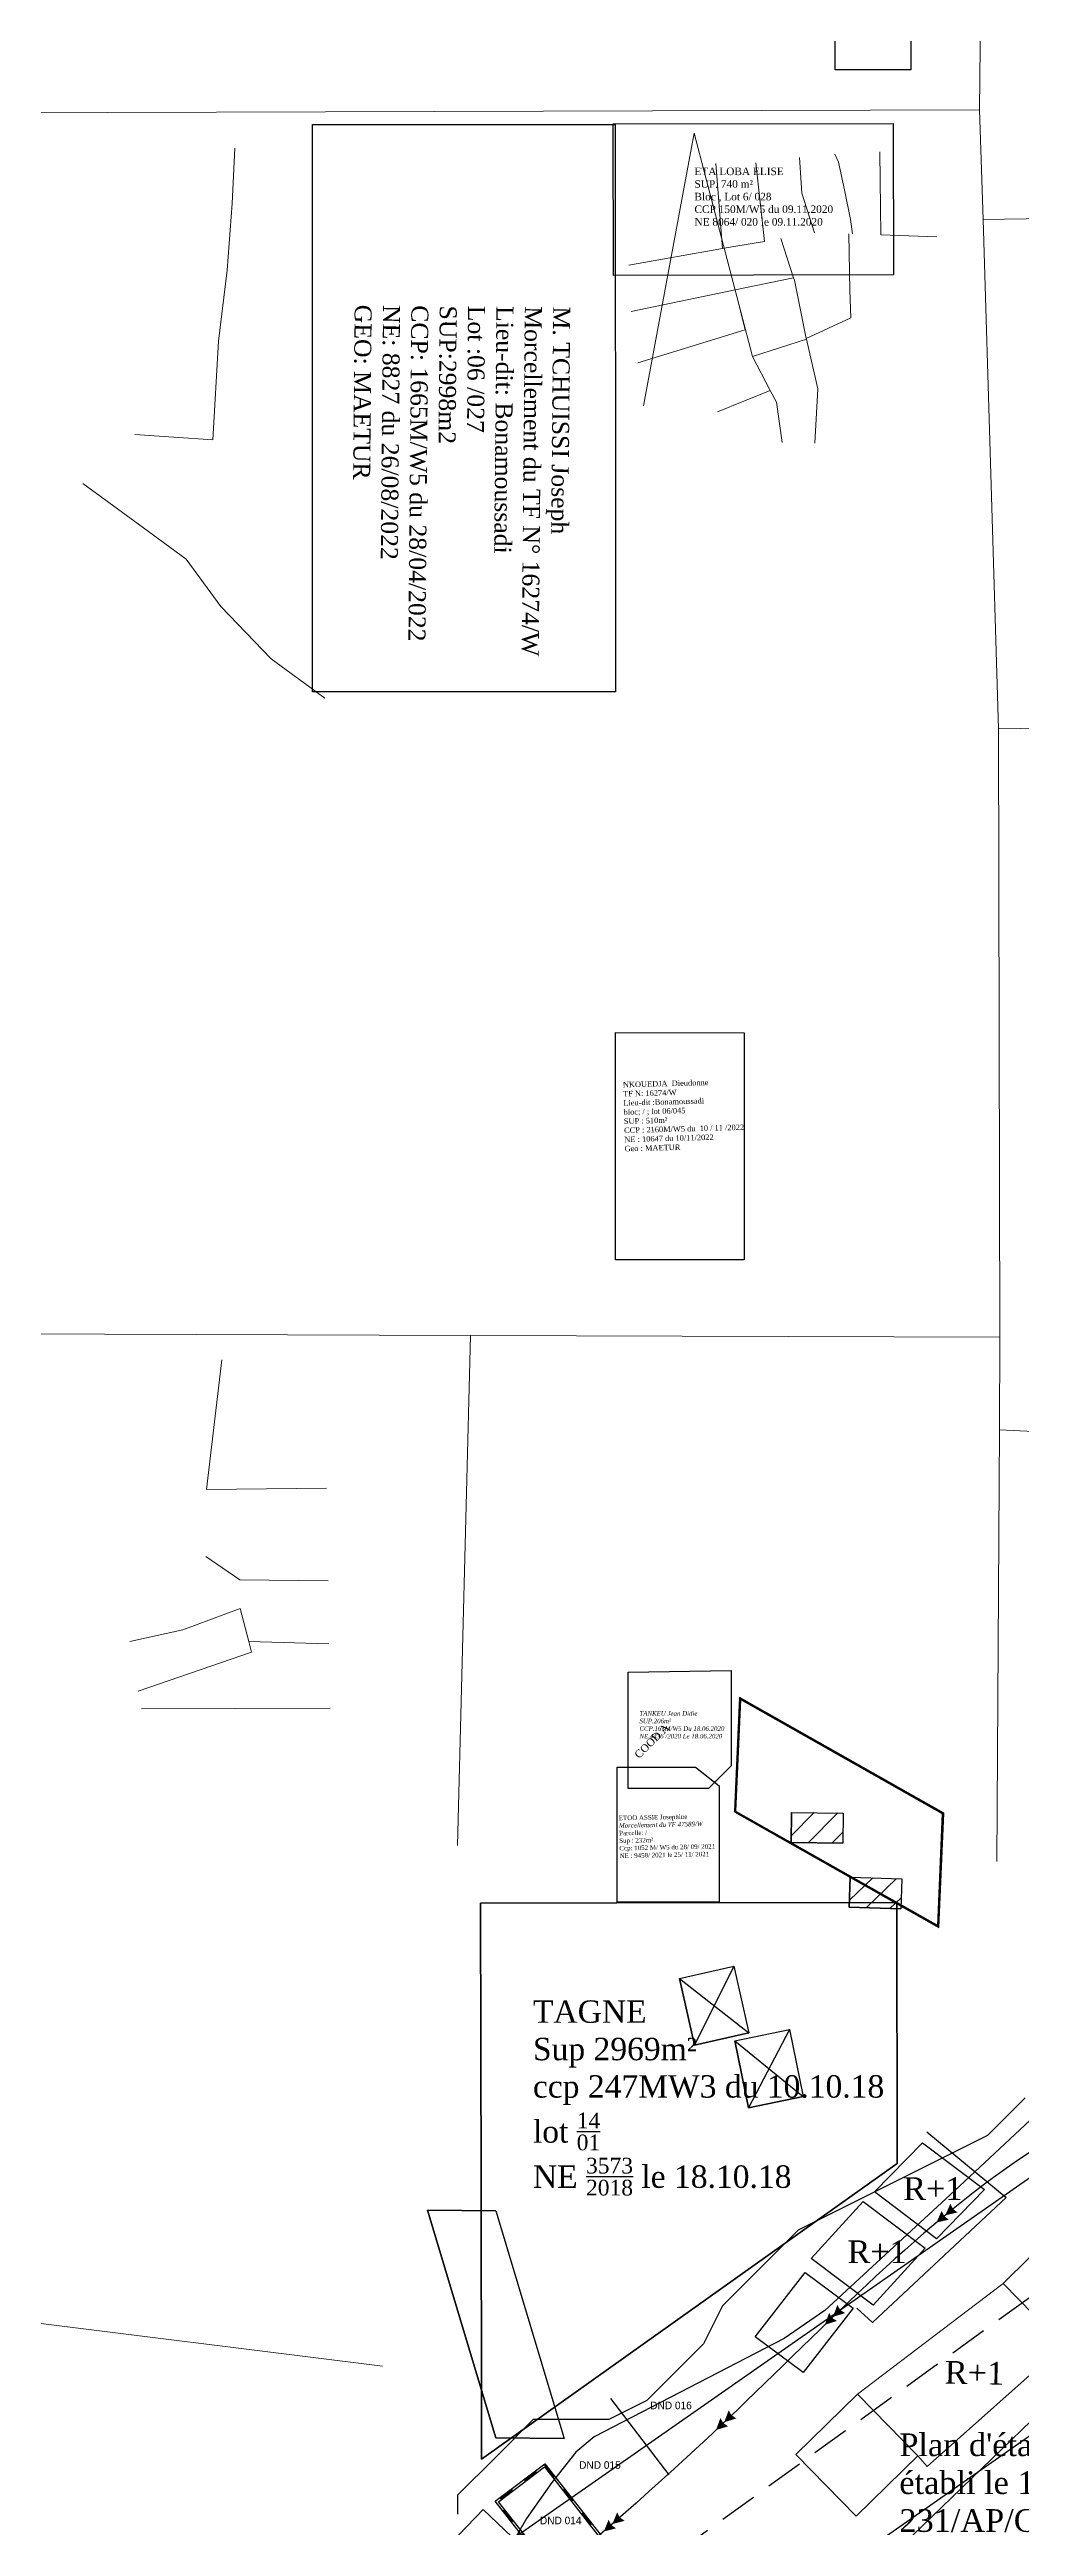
# Model space of a CAD drawing. Header units: millimetres. Extents: x 579832 to 917290, y 449831 to 1452191.
# Drawn here: x 583044.7 to 583173, y 451718.4 to 452045.6 of the extents above; entities that cross this region are included whole.
import ezdxf
from ezdxf.enums import TextEntityAlignment as Align

# ---------------------------------------------------------------- set-up
doc = ezdxf.new("R2010")
doc.units = ezdxf.units.MM
doc.header["$LTSCALE"] = 10
doc.linetypes.add('DASHED', pattern=[0.75, 0.5, -0.25])
doc.linetypes.add('Grille', pattern=[0.4, 0.2, -0.2])
for name, color, linetype in [('015000620', 7, 'Continuous'), ('AssEP_s', 2, 'Continuous'), ('Cotation Surface', 7, 'Continuous'), ('DPE', 2, 'Continuous'), ('drain nouveau', 6, 'Continuous'), ('end maj 26 02 2021', 7, 'Continuous'), ('MAJ NOV 2021', 7, 'Continuous'), ('Murs', 7, 'Continuous'), ('TableauDePoints', 7, 'Continuous'), ('VOIRIES_7M5', 7, 'Continuous')]:
    doc.layers.add(name, color=color, linetype=linetype)
for name, color, linetype, lineweight in [('cH2O_intermitent', 140, 'Continuous', 30), ('drains_fossés', 120, 'Continuous', 20), ('Roads_others', 24, 'Continuous', 9)]:
    doc.layers.add(name, color=color, linetype=linetype, lineweight=lineweight)
doc.styles.add('STYLE3', font='tt0012m_.ttf', dxfattribs={"height": 13})
doc.styles.add('Times 1.0', font='times.ttf', dxfattribs={"width": 0.99, "height": 1})
pattern_1 = [(45, (0, 0), (-0.070710678119, 0.070710678119), [])]
pattern_2 = [(45, (0, 0), (-1.590990258, 1.590990258), [])]
pattern_3 = [(43.84733985, (-8963.0671, 11813.5945), (-1.5586633845, 1.622673243), [])]

# ---------------------------------------------------------------- blocks, each defined once
blk = doc.blocks.new('GeoAssEP')
for points in [[(0, 0), (-1, -0.5), (-1, 0.5), (-0.875, 0)], [(1, 0), (0, -0.5), (0, 0.5), (0.125, 0)]]:
    blk.add_solid(points)
blk = doc.blocks.new('A$C669A4883')
at = {"layer": '015000620', "color": 150, "linetype": 'ByBlock', "lineweight": -3, "ltscale": 0.0014, "insert": (0.28, 3.93), "char_height": 0.6, "width": 30.4541, "attachment_point": 1, "style": 'Times 1.0'}
blk.add_mtext('{\\fTimes New Roman|b0|i1|c0|p18;\\C7;TANKEU Jean Didie\\PSUP.206m²\\PCCP.161M/W5 Du 18.06.2020\\PNE.4436 /2020 Le 18.06.2020}', dxfattribs=at)

msp = doc.modelspace()

# ---------------------------------------------------------------- hatches: boundary and pattern name
h = msp.add_hatch()
h.set_pattern_fill('BAT_NORM', scale=3, style=0)
h.set_pattern_definition(pattern_2)
h.paths.add_polyline_path([(583142.72, 451812.7), (583149.56, 451812.61), (583149.51, 451808.61), (583142.67, 451808.7)])
h = msp.add_hatch()
h.set_pattern_fill('BAT_NORM', scale=3, style=0)
h.set_pattern_definition(pattern_2)
h.paths.add_polyline_path([(583142.72, 451812.7), (583149.56, 451812.61), (583149.51, 451808.61), (583142.67, 451808.7)])
h = msp.add_hatch()
h.set_pattern_fill('BAT_NORM', scale=3, angle=-1.1527, style=0)
h.set_pattern_definition(pattern_3)
h.paths.add_polyline_path([(583150.48, 451804.16), (583157.32, 451803.93), (583157.18, 451799.94), (583150.35, 451800.16)])
h = msp.add_hatch()
h.set_pattern_fill('BAT_NORM', scale=3, angle=-1.1527, style=0)
h.set_pattern_definition(pattern_3)
h.paths.add_polyline_path([(583150.48, 451804.16), (583157.32, 451803.93), (583157.18, 451799.94), (583150.35, 451800.16)])
at = {"layer": 'Murs'}
h = msp.add_hatch(dxfattribs=at)
h.set_pattern_fill('_U', color=256, scale=0.1, angle=45, style=0, pattern_type=0)
h.set_pattern_definition(pattern_1)
h.paths.add_polyline_path([(583135.85, 451827.86), (583135.19, 451812.75), (583162.18, 451797.48), (583162.84, 451812.59)])
h.paths.add_polyline_path([(583135.99, 451827.61), (583135.35, 451812.84), (583162.04, 451797.74), (583162.69, 451812.5)], flags=0)
h = msp.add_hatch(dxfattribs=at)
h.set_pattern_fill('_U', color=256, scale=0.1, angle=45, style=0, pattern_type=0)
h.set_pattern_definition(pattern_1)
h.paths.add_polyline_path([(583135.85, 451827.86), (583135.19, 451812.75), (583162.18, 451797.48), (583162.84, 451812.59)])
h.paths.add_polyline_path([(583135.99, 451827.61), (583135.35, 451812.84), (583162.04, 451797.74), (583162.69, 451812.5)], flags=0)

# ---------------------------------------------------------------- linework, layer by layer
at = {"color": 7}
for p, q in [((583160.04, 451769.05), (583168.24, 451762.87)), ((583160.04, 451769.05), (583168.24, 451762.87)), ((583145.32, 451753.76), (583152.2, 451761.29)), ((583145.32, 451753.76), (583152.2, 451761.29)), ((583152.2, 451761.29), (583160.4, 451755.11)), ((583152.2, 451761.29), (583160.4, 451755.11)), ((583152.23, 451761.5), (583152.23, 451761.5)), ((583152.23, 451761.5), (583152.23, 451761.5)), ((583153.52, 451747.59), (583145.32, 451753.76)), ((583153.52, 451747.59), (583145.32, 451753.76)), ((583160.4, 451755.11), (583153.52, 451747.59)), ((583160.4, 451755.11), (583153.52, 451747.59)), ((583158.95, 451752.78), (583158.95, 451752.78)), ((583158.95, 451752.78), (583158.95, 451752.78))]:
    msp.add_line(p, q, dxfattribs=at)
at = {"color": 0, "lineweight": 13}
for p, q in [((583178.66, 451742.31), (583170.69, 451750.44)), ((583178.66, 451742.31), (583170.69, 451750.44)), ((583178.66, 451742.31), (583160.66, 451726.28)), ((583178.66, 451742.31), (583160.66, 451726.28)), ((583159.4, 451727.7), (583151.43, 451735.83)), ((583159.4, 451727.7), (583151.43, 451735.83)), ((583151.26, 451719.73), (583159.4, 451727.7)), ((583151.26, 451719.73), (583159.4, 451727.7)), ((583160.66, 451726.28), (583159.4, 451727.7)), ((583160.66, 451726.28), (583159.4, 451727.7))]:
    msp.add_line(p, q, dxfattribs=at)
at = {"color": 6}
msp.add_line((583118.82, 451735.28), (583126.54, 451725.16), dxfattribs=at)
msp.add_line((583118.82, 451735.28), (583126.54, 451725.16), dxfattribs=at)
at = {"color": 2, "lineweight": 13}
msp.add_line((583151.26, 451719.73), (583143.29, 451727.86), dxfattribs=at)
msp.add_line((583151.26, 451719.73), (583143.29, 451727.86), dxfattribs=at)
at = {"color": 7, "flags": 128}
for points in [[(583079.45, 452035.68), (583119.45, 452035.68), (583119.45, 452015.68), (583119.46, 451995.69), (583119.46, 451975.7), (583119.46, 451960.74), (583079.46, 451960.74)], [(583079.45, 452035.68), (583119.45, 452035.68), (583119.45, 452015.68), (583119.46, 451995.69), (583119.46, 451975.7), (583119.46, 451960.74), (583079.46, 451960.74)], [(583135.85, 451827.86), (583135.19, 451812.75), (583162.18, 451797.48), (583162.84, 451812.59)], [(583135.85, 451827.86), (583135.19, 451812.75), (583162.18, 451797.48), (583162.84, 451812.59)], [(583135.99, 451827.61), (583135.35, 451812.84), (583162.04, 451797.74), (583162.69, 451812.5)], [(583135.99, 451827.61), (583135.35, 451812.84), (583162.04, 451797.74), (583162.69, 451812.5)], [(583149.56, 451812.61), (583149.51, 451808.61), (583142.67, 451808.7), (583142.72, 451812.7)], [(583142.72, 451812.7), (583149.56, 451812.61), (583149.51, 451808.61), (583142.67, 451808.7), (583142.72, 451812.7)], [(583149.56, 451812.61), (583149.51, 451808.61), (583142.67, 451808.7), (583142.72, 451812.7)], [(583142.72, 451812.7), (583149.56, 451812.61), (583149.51, 451808.61), (583142.67, 451808.7), (583142.72, 451812.7)], [(583157.32, 451803.93), (583157.18, 451799.94), (583150.35, 451800.16), (583150.48, 451804.16)], [(583150.48, 451804.16), (583157.32, 451803.93), (583157.18, 451799.94), (583150.35, 451800.16), (583150.48, 451804.16)], [(583157.32, 451803.93), (583157.18, 451799.94), (583150.35, 451800.16), (583150.48, 451804.16)], [(583150.48, 451804.16), (583157.32, 451803.93), (583157.18, 451799.94), (583150.35, 451800.16), (583150.48, 451804.16)], [(583135.12, 451792.39), (583137.08, 451783.58), (583129.9, 451781.95), (583127.94, 451790.76)], [(583135.12, 451792.39), (583137.08, 451783.58), (583129.9, 451781.95), (583127.94, 451790.76)], [(583142.47, 451784), (583144.26, 451775.16), (583137.04, 451773.68), (583135.26, 451782.52)], [(583142.47, 451784), (583144.26, 451775.16), (583137.04, 451773.68), (583135.26, 451782.52)], [(583153.7, 451762.56), (583160.04, 451769.05), (583168.24, 451762.87), (583161.9, 451756.38), (583153.7, 451762.56)], [(583153.7, 451762.56), (583160.04, 451769.05), (583168.24, 451762.87), (583161.9, 451756.38), (583153.7, 451762.56)], [(583094.65, 451760.16), (583103.69, 451760.07), (583112.69, 451729.96), (583103.65, 451730.05)], [(583094.65, 451760.16), (583103.69, 451760.07), (583112.69, 451729.96), (583103.65, 451730.05)], [(583144.52, 451751.92), (583150.88, 451747.2), (583144.29, 451738.69), (583137.93, 451743.42)], [(583144.52, 451751.92), (583150.88, 451747.2), (583144.29, 451738.69), (583137.93, 451743.42)], [(583110.13, 451726.65), (583117.58, 451717.17), (583111.04, 451712.2), (583103.59, 451721.69)], [(583110.13, 451726.65), (583117.58, 451717.17), (583111.04, 451712.2), (583103.59, 451721.69)], [(583110.08, 451726.23), (583117.16, 451717.22), (583111.1, 451712.62), (583104.02, 451721.63)], [(583110.08, 451726.23), (583117.16, 451717.22), (583111.1, 451712.62), (583104.02, 451721.63)], [(583102.01, 451720.6), (583097.7, 451716.09), (583105.34, 451708.77), (583109.56, 451713.36), (583102.01, 451720.6)], [(583102.01, 451720.6), (583097.7, 451716.09), (583105.34, 451708.77), (583109.56, 451713.36), (583102.01, 451720.6)]]:
    msp.add_lwpolyline(points, close=True, dxfattribs=at)
at = {"color": 5, "flags": 128}
msp.add_lwpolyline([(583079.45, 452035.68), (583119.45, 452035.68), (583119.45, 452015.68), (583119.46, 451995.69), (583119.46, 451975.7), (583119.46, 451960.74), (583079.46, 451960.74)], close=True, dxfattribs=at)
msp.add_lwpolyline([(583079.45, 452035.68), (583119.45, 452035.68), (583119.45, 452015.68), (583119.46, 451995.69), (583119.46, 451975.7), (583119.46, 451960.74), (583079.46, 451960.74)], close=True, dxfattribs=at)
at = {"color": 2, "flags": 128}
msp.add_lwpolyline([(583079.45, 452035.68), (583119.45, 452035.68), (583119.45, 452015.68), (583119.46, 451995.69), (583119.46, 451975.7), (583119.46, 451960.74), (583079.46, 451960.74)], close=True, dxfattribs=at)
msp.add_lwpolyline([(583079.45, 452035.68), (583119.45, 452035.68), (583119.45, 452015.68), (583119.46, 451995.69), (583119.46, 451975.7), (583119.46, 451960.74), (583079.46, 451960.74)], close=True, dxfattribs=at)
at = {"flags": 128}
msp.add_lwpolyline([(583119.47, 451885.69), (583119.47, 451915.71), (583136.47, 451915.68), (583136.48, 451900.67), (583136.48, 451885.68)], close=True, dxfattribs=at)
msp.add_lwpolyline([(583119.47, 451885.69), (583119.47, 451915.71), (583136.47, 451915.68), (583136.48, 451900.67), (583136.48, 451885.68)], close=True, dxfattribs=at)
at = {"color": 7, "flags": 128}
for points in [[(583135.85, 451827.86), (583135.19, 451812.75)], [(583135.85, 451827.86), (583135.19, 451812.75)], [(583135.85, 451827.86), (583162.84, 451812.59)], [(583135.85, 451827.86), (583162.84, 451812.59)], [(583135.19, 451812.75), (583162.18, 451797.48)], [(583135.19, 451812.75), (583162.18, 451797.48)], [(583142.72, 451812.7), (583142.67, 451808.7)], [(583142.72, 451812.7), (583142.67, 451808.7)], [(583142.72, 451812.7), (583149.56, 451812.61)], [(583142.72, 451812.7), (583149.56, 451812.61)], [(583149.56, 451812.61), (583149.51, 451808.61)], [(583149.56, 451812.61), (583149.51, 451808.61)], [(583162.18, 451797.48), (583162.84, 451812.59)], [(583162.18, 451797.48), (583162.84, 451812.59)], [(583142.67, 451808.7), (583149.51, 451808.61)], [(583142.67, 451808.7), (583149.51, 451808.61)], [(583150.48, 451804.16), (583150.35, 451800.16)], [(583150.48, 451804.16), (583150.35, 451800.16)], [(583150.48, 451804.16), (583157.32, 451803.93)], [(583150.48, 451804.16), (583157.32, 451803.93)], [(583157.32, 451803.93), (583157.18, 451799.94)], [(583157.32, 451803.93), (583157.18, 451799.94)], [(583150.35, 451800.16), (583157.18, 451799.94)], [(583150.35, 451800.16), (583157.18, 451799.94)], [(583127.94, 451790.76), (583135.12, 451792.39)], [(583127.94, 451790.76), (583135.12, 451792.39)], [(583135.12, 451792.39), (583129.9, 451781.95)], [(583135.12, 451792.39), (583129.9, 451781.95)], [(583135.12, 451792.39), (583137.08, 451783.58)], [(583135.12, 451792.39), (583137.08, 451783.58)], [(583127.94, 451790.76), (583129.9, 451781.95)], [(583127.94, 451790.76), (583137.08, 451783.58)], [(583127.94, 451790.76), (583129.9, 451781.95)], [(583127.94, 451790.76), (583137.08, 451783.58)], [(583129.9, 451781.95), (583137.08, 451783.58)], [(583129.9, 451781.95), (583137.08, 451783.58)], [(583135.26, 451782.52), (583142.47, 451784)], [(583135.26, 451782.52), (583142.47, 451784)], [(583135.26, 451782.52), (583137.04, 451773.68)], [(583135.26, 451782.52), (583144.26, 451775.16)], [(583135.26, 451782.52), (583137.04, 451773.68)], [(583135.26, 451782.52), (583144.26, 451775.16)], [(583142.47, 451784), (583137.04, 451773.68)], [(583142.47, 451784), (583137.04, 451773.68)], [(583142.47, 451784), (583144.26, 451775.16)], [(583142.47, 451784), (583144.26, 451775.16)], [(583137.04, 451773.68), (583144.26, 451775.16)], [(583137.04, 451773.68), (583144.26, 451775.16)], [(583160.59, 451770.5), (583171.09, 451761.83)], [(583160.59, 451770.5), (583171.09, 451761.83)], [(583103.69, 451760.07), (583094.65, 451760.16)], [(583094.65, 451760.16), (583103.65, 451730.05)], [(583103.69, 451760.07), (583094.65, 451760.16)], [(583094.65, 451760.16), (583103.65, 451730.05)], [(583103.69, 451760.07), (583112.69, 451729.96)], [(583103.69, 451760.07), (583112.69, 451729.96)], [(583153.45, 451745.3), (583171.09, 451761.83)], [(583153.45, 451745.3), (583171.09, 451761.83)], [(583153.52, 451747.59), (583145.32, 451753.76)], [(583153.52, 451747.59), (583145.32, 451753.76)], [(583151.35, 451747.21), (583153.45, 451745.3)], [(583151.35, 451747.21), (583153.45, 451745.3)], [(583103.65, 451730.05), (583112.69, 451729.96)], [(583103.65, 451730.05), (583112.69, 451729.96)]]:
    msp.add_lwpolyline(points, dxfattribs=at)
at = {"color": 0, "lineweight": 13, "flags": 128}
for points in [[(583170.69, 451750.44), (583184.3, 451763.9), (583192.28, 451755.76), (583178.66, 451742.31), (583170.69, 451750.44)], [(583170.69, 451750.44), (583184.3, 451763.9), (583192.28, 451755.76), (583178.66, 451742.31), (583170.69, 451750.44)], [(583151.43, 451735.83), (583170.69, 451750.44), (583178.66, 451742.31), (583160.66, 451726.28), (583159.4, 451727.7), (583151.43, 451735.83)], [(583151.43, 451735.83), (583170.69, 451750.44), (583178.66, 451742.31), (583160.66, 451726.28), (583159.4, 451727.7), (583151.43, 451735.83)], [(583143.29, 451727.86), (583151.43, 451735.83), (583159.4, 451727.7), (583151.26, 451719.73), (583143.29, 451727.86)], [(583143.29, 451727.86), (583151.43, 451735.83), (583159.4, 451727.7), (583151.26, 451719.73), (583143.29, 451727.86)]]:
    msp.add_lwpolyline(points, close=True, dxfattribs=at)
at = {"color": 7, "start_tangent": (-0.926082, 0.377321)}
msp.add_spline([(583557.66, 451862.83), (583505.31, 451833.89), (583395.95, 451826.22), (583268.75, 451825.46), (583255.02, 451823.47), (583225.69, 451797.96), (583176.33, 451769.14), (583135.53, 451733.73), (583020.52, 451647.21), (583013.36, 451642.64), (582927.16, 451581.29), (582848.14, 451564.53), (582742.55, 451535.93), (582737.22, 451534.15), (582651.6, 451456.74), (582638.85, 451458.5)], degree=3, dxfattribs=at)
msp.add_spline([(583557.66, 451862.83), (583505.31, 451833.89), (583395.95, 451826.22), (583268.75, 451825.46), (583255.02, 451823.47), (583225.69, 451797.96), (583176.33, 451769.14), (583135.53, 451733.73), (583020.52, 451647.21), (583013.36, 451642.64), (582927.16, 451581.29), (582848.14, 451564.53), (582742.55, 451535.93), (582737.22, 451534.15), (582651.6, 451456.74), (582638.85, 451458.5)], degree=3, dxfattribs=at)
at = {"layer": 'cH2O_intermitent'}
msp.add_lwpolyline([(583346.72, 451798.82), (583338.86, 451798.2), (583310.91, 451800.9), (583290.18, 451801.6), (583276.04, 451800.32), (583260.98, 451798.64), (583251.79, 451799.51), (583240.43, 451805.29), (583226.77, 451813.71), (583223.01, 451814.72), (583218.47, 451814.69), (583214.59, 451813.38), (583210, 451809.87), (583206.16, 451804.33), (583202.12, 451798.06), (583164.25, 451762.69), (583147.12, 451746.9), (583141.75, 451743.18), (583116.67, 451730.22), (583114.25, 451728.17), (583111.07, 451724.17), (583107.73, 451719.41), (583105.34, 451715.29)], dxfattribs=at)
msp.add_lwpolyline([(583346.72, 451798.82), (583338.86, 451798.2), (583310.91, 451800.9), (583290.18, 451801.6), (583276.04, 451800.32), (583260.98, 451798.64), (583251.79, 451799.51), (583240.43, 451805.29), (583226.77, 451813.71), (583223.01, 451814.72), (583218.47, 451814.69), (583214.59, 451813.38), (583210, 451809.87), (583206.16, 451804.33), (583202.12, 451798.06), (583164.25, 451762.69), (583147.12, 451746.9), (583141.75, 451743.18), (583116.67, 451730.22), (583114.25, 451728.17), (583111.07, 451724.17), (583107.73, 451719.41), (583105.34, 451715.29)], dxfattribs=at)
at = {"layer": 'drain nouveau', "color": 7, "lineweight": 30}
for p, q in [((583090.51, 451706.04), (583264.3, 451827.37)), ((583090.51, 451706.04), (583264.3, 451827.37)), ((583272.98, 451799.36), (583106.73, 451683.17)), ((583272.98, 451799.36), (583106.73, 451683.17))]:
    msp.add_line(p, q, dxfattribs=at)
at = {"layer": 'drains_fossés'}
for p, q in [((583129.87, 452034.52), (583123.16, 451998.5)), ((583129.87, 452034.52), (583123.16, 451998.5)), ((583129.87, 452034.52), (583137.58, 452005.02)), ((583129.87, 452034.52), (583137.58, 452005.02)), ((583133.63, 452019.28), (583132.75, 452030.55)), ((583133.63, 452019.28), (583132.75, 452030.55)), ((583138.02, 452030.62), (583139.16, 452020.23)), ((583138.02, 452030.62), (583139.16, 452020.23)), ((583154.51, 452021.11), (583161.93, 452020.85)), ((583154.51, 452021.11), (583161.93, 452020.85)), ((583121.26, 452017.11), (583133.63, 452019.28)), ((583121.26, 452017.11), (583133.63, 452019.28)), ((583141.34, 452020.6), (583143, 452015.41)), ((583141.34, 452020.6), (583143, 452015.41)), ((583135.27, 452013.82), (583143, 452015.41)), ((583135.27, 452013.82), (583143, 452015.41)), ((583121.55, 452010.98), (583135.27, 452013.82)), ((583121.55, 452010.98), (583135.27, 452013.82)), ((583135.27, 452013.82), (583136.63, 452008.54)), ((583135.27, 452013.82), (583136.63, 452008.54)), ((583122.42, 452004.19), (583136.63, 452008.54)), ((583122.42, 452004.19), (583136.63, 452008.54)), ((583137.58, 452005.02), (583144.7, 452007.31)), ((583137.58, 452005.02), (583144.7, 452007.31)), ((583137.58, 452005.02), (583139.93, 452000.54)), ((583137.58, 452005.02), (583139.93, 452000.54)), ((583132.96, 451997.71), (583139.93, 452000.54)), ((583132.96, 451997.71), (583139.93, 452000.54)), ((583067.47, 451872.5), (583065.44, 451855.37)), ((583067.47, 451872.5), (583065.44, 451855.37)), ((583065.44, 451855.37), (583081.28, 451855.51)), ((583065.44, 451855.37), (583081.28, 451855.51)), ((583081.59, 451834.97), (583071.04, 451835.27)), ((583081.59, 451834.97), (583071.04, 451835.27)), ((583056.86, 451826.38), (583081.77, 451826.48)), ((583056.86, 451826.38), (583081.77, 451826.48))]:
    msp.add_line(p, q, dxfattribs=at)
for points in [[(583069.19, 452032.54), (583068.82, 452025.25), (583068.18, 452016.43), (583067.01, 452007.06), (583066.27, 451994.04), (583055.96, 451994.71)], [(583069.19, 452032.54), (583068.82, 452025.25), (583068.18, 452016.43), (583067.01, 452007.06), (583066.27, 451994.04), (583055.96, 451994.71)], [(583145.77, 452021.35), (583144.1, 452026.61), (583143.77, 452031.32)], [(583145.77, 452021.35), (583144.1, 452026.61), (583143.77, 452031.32)], [(583148.46, 452031.77), (583148.92, 452030.69), (583149.73, 452027.03), (583150.53, 452023.14), (583150.79, 452021.24)], [(583148.46, 452031.77), (583148.92, 452030.69), (583149.73, 452027.03), (583150.53, 452023.14), (583150.79, 452021.24)], [(583154.51, 452021.11), (583154.43, 452028.32), (583154.4, 452032.06)], [(583154.51, 452021.11), (583154.43, 452028.32), (583154.4, 452032.06)], [(583150.31, 452021.25), (583150.43, 452013.78), (583150.57, 452010.14), (583144.68, 452007.42)], [(583150.31, 452021.25), (583150.43, 452013.78), (583150.57, 452010.14), (583144.68, 452007.42)], [(583133.63, 452019.28), (583135.12, 452019.55), (583139.16, 452020.23)], [(583133.63, 452019.28), (583135.12, 452019.55), (583139.16, 452020.23)], [(583143, 452015.41), (583143.11, 452015.11), (583144.68, 452007.42)], [(583143, 452015.41), (583143.11, 452015.11), (583144.68, 452007.42)], [(583144.7, 452007.31), (583144.78, 452006.93), (583146.2, 452000.74), (583145.8, 451993.57)], [(583144.7, 452007.31), (583144.78, 452006.93), (583146.2, 452000.74), (583145.8, 451993.57)], [(583139.93, 452000.54), (583140.74, 451998.98), (583141.48, 451993.65)], [(583139.93, 452000.54), (583140.74, 451998.98), (583141.48, 451993.65)], [(583049.1, 451988.25), (583057.11, 451982.38), (583062.77, 451978.24), (583067.33, 451971.99), (583073.97, 451965.08), (583081.08, 451959.88)], [(583049.1, 451988.25), (583057.11, 451982.38), (583062.77, 451978.24), (583067.33, 451971.99), (583073.97, 451965.08), (583081.08, 451959.88)], [(583065.34, 451846.49), (583069.85, 451843.44), (583081.51, 451843.3)], [(583065.34, 451846.49), (583069.85, 451843.44), (583081.51, 451843.3)], [(583055.31, 451835.27), (583062.31, 451836.82), (583069.91, 451839.63), (583071.04, 451835.27)], [(583055.31, 451835.27), (583062.31, 451836.82), (583069.91, 451839.63), (583071.04, 451835.27)], [(583071.04, 451835.27), (583071.41, 451833.85), (583056.42, 451828.69)], [(583071.04, 451835.27), (583071.41, 451833.85), (583056.42, 451828.69)]]:
    msp.add_lwpolyline(points, dxfattribs=at)
at = {"layer": 'end maj 26 02 2021', "color": 150}
msp.add_lwpolyline([(583158.47, 452062.92), (583158.49, 452042.92), (583148.49, 452042.92), (583148.47, 452062.91)], close=True, dxfattribs=at)
msp.add_lwpolyline([(583158.47, 452062.92), (583158.49, 452042.92), (583148.49, 452042.92), (583148.47, 452062.91)], close=True, dxfattribs=at)
msp.add_lwpolyline([(583158.47, 452062.92), (583158.49, 452042.92), (583148.49, 452042.92), (583148.47, 452062.91)], close=True, dxfattribs=at)
msp.add_lwpolyline([(583158.47, 452062.92), (583158.49, 452042.92), (583148.49, 452042.92), (583148.47, 452062.91)], close=True, dxfattribs=at)
at = {"layer": 'end maj 26 02 2021', "color": 150, "lineweight": -3, "flags": 128}
for points in [[(583119.17, 452035.75), (583156.17, 452035.81), (583156.22, 452015.81), (583119.21, 452015.75)], [(583119.17, 452035.75), (583156.17, 452035.81), (583156.22, 452015.81), (583119.21, 452015.75)], [(583119.17, 452035.75), (583156.17, 452035.81), (583156.22, 452015.81), (583119.21, 452015.75)], [(583119.17, 452035.75), (583156.17, 452035.81), (583156.22, 452015.81), (583119.21, 452015.75)], [(583134.75, 451831.46), (583134.76, 451818.84), (583131.76, 451815.84), (583121.17, 451815.84), (583121.16, 451831.22)], [(583134.75, 451831.46), (583134.76, 451818.84), (583131.76, 451815.84), (583121.17, 451815.84), (583121.16, 451831.22)], [(583134.75, 451831.46), (583134.76, 451818.84), (583131.76, 451815.84), (583121.17, 451815.84), (583121.16, 451831.22)], [(583134.75, 451831.46), (583134.76, 451818.84), (583131.76, 451815.84), (583121.17, 451815.84), (583121.16, 451831.22)], [(583101.64, 451800.72), (583119.64, 451800.76), (583156.64, 451800.81), (583156.71, 451766.31), (583101.79, 451727.26), (583101.78, 451733.26), (583101.71, 451763.26)], [(583101.64, 451800.72), (583119.64, 451800.76), (583156.64, 451800.81), (583156.71, 451766.31), (583101.79, 451727.26), (583101.78, 451733.26), (583101.71, 451763.26)], [(583101.64, 451800.72), (583119.64, 451800.76), (583156.64, 451800.81), (583156.71, 451766.31), (583101.79, 451727.26), (583101.78, 451733.26), (583101.71, 451763.26)], [(583101.64, 451800.72), (583119.64, 451800.76), (583156.64, 451800.81), (583156.71, 451766.31), (583101.79, 451727.26), (583101.78, 451733.26), (583101.71, 451763.26)]]:
    msp.add_lwpolyline(points, close=True, dxfattribs=at)
at = {"layer": 'end maj 26 02 2021', "color": 150, "lineweight": 35, "flags": 128}
msp.add_lwpolyline([(583101.64, 451800.72), (583119.64, 451800.76), (583156.64, 451800.81), (583156.71, 451766.31), (583101.79, 451727.26), (583101.78, 451733.26), (583101.71, 451763.26)], close=True, dxfattribs=at)
msp.add_lwpolyline([(583101.64, 451800.72), (583119.64, 451800.76), (583156.64, 451800.81), (583156.71, 451766.31), (583101.79, 451727.26), (583101.78, 451733.26), (583101.71, 451763.26)], close=True, dxfattribs=at)
at = {"layer": 'end maj 26 02 2021', "flags": 128}
for points in [[(583173.61, 451774.99), (583168.61, 451769.99), (583143.61, 451757.49), (583141.11, 451754.99), (583138.61, 451752.49), (583133.61, 451747.49), (583131.11, 451742.49), (583123.61, 451734.99), (583118.61, 451732.49), (583111.11, 451732.49), (583108.61, 451732.49), (583103.61, 451727.49), (583098.61, 451722.49)], [(583173.61, 451774.99), (583168.61, 451769.99), (583143.61, 451757.49), (583141.11, 451754.99), (583138.61, 451752.49), (583133.61, 451747.49), (583131.11, 451742.49), (583123.61, 451734.99), (583118.61, 451732.49), (583111.11, 451732.49), (583108.61, 451732.49), (583103.61, 451727.49), (583098.61, 451722.49)], [(583173.61, 451774.99), (583168.61, 451769.99), (583143.61, 451757.49), (583141.11, 451754.99), (583138.61, 451752.49), (583133.61, 451747.49), (583131.11, 451742.49), (583123.61, 451734.99), (583118.61, 451732.49), (583111.11, 451732.49), (583108.61, 451732.49), (583103.61, 451727.49), (583098.61, 451722.49)], [(583173.61, 451774.99), (583168.61, 451769.99), (583143.61, 451757.49), (583141.11, 451754.99), (583138.61, 451752.49), (583133.61, 451747.49), (583131.11, 451742.49), (583123.61, 451734.99), (583118.61, 451732.49), (583111.11, 451732.49), (583108.61, 451732.49), (583103.61, 451727.49), (583098.61, 451722.49)], [(583098.61, 451722.49), (583098.61, 451719.99)], [(583098.61, 451722.49), (583098.61, 451719.99)], [(583098.61, 451722.49), (583098.61, 451719.99)], [(583098.61, 451722.49), (583098.61, 451719.99)]]:
    msp.add_lwpolyline(points, dxfattribs=at)
at = {"layer": 'MAJ NOV 2021', "flags": 128}
msp.add_lwpolyline([(583119.7, 451818.67), (583130.03, 451818.67), (583133.19, 451816.19), (583133.19, 451800.82), (583119.71, 451800.82)], close=True, dxfattribs=at)
msp.add_lwpolyline([(583119.7, 451818.67), (583130.03, 451818.67), (583133.19, 451816.19), (583133.19, 451800.82), (583119.71, 451800.82)], close=True, dxfattribs=at)
msp.add_lwpolyline([(583119.7, 451818.67), (583130.03, 451818.67), (583133.19, 451816.19), (583133.19, 451800.82), (583119.71, 451800.82)], close=True, dxfattribs=at)
msp.add_lwpolyline([(583119.7, 451818.67), (583130.03, 451818.67), (583133.19, 451816.19), (583133.19, 451800.82), (583119.71, 451800.82)], close=True, dxfattribs=at)
at = {"layer": 'Murs', "color": 7, "linetype": 'Grille', "lineweight": 30, "flags": 128}
msp.add_lwpolyline([(583110.11, 451726.44), (583117.37, 451717.19), (583111.07, 451712.41), (583103.81, 451721.66)], close=True, dxfattribs=at)
msp.add_lwpolyline([(583110.11, 451726.44), (583117.37, 451717.19), (583111.07, 451712.41), (583103.81, 451721.66)], close=True, dxfattribs=at)
at = {"layer": 'Roads_others'}
for p, q in [((582957.82, 452036.95), (583167.58, 452037.61)), ((582957.82, 452036.95), (583167.58, 452037.61)), ((583098.6, 451808.3), (583100.32, 451875.7)), ((583098.6, 451808.3), (583100.32, 451875.7)), ((583088.68, 451739.52), (583000.27, 451750.62)), ((583088.68, 451739.52), (583000.27, 451750.62))]:
    msp.add_line(p, q, dxfattribs=at)
for points in [[(583169.1, 452373.66), (583167.8, 452321.46), (583167.93, 452226.56), (583168.13, 452092.06), (583167.58, 452037.61), (583168.03, 452023.15), (583170.06, 451955.83), (583170.26, 451875.46)], [(583169.1, 452373.66), (583167.8, 452321.46), (583167.93, 452226.56), (583168.13, 452092.06), (583167.58, 452037.61), (583168.03, 452023.15), (583170.06, 451955.83), (583170.26, 451875.46)], [(583168.03, 452023.15), (583275.7, 452024.81), (583279.54, 452023.18), (583281.06, 452019.04), (583281.27, 451957.61), (583282.9, 451859.85)], [(583168.03, 452023.15), (583275.7, 452024.81), (583279.54, 452023.18), (583281.06, 452019.04), (583281.27, 451957.61), (583282.9, 451859.85)], [(583281.27, 451957.61), (583226.92, 451956.74), (583170.06, 451955.83)], [(583281.27, 451957.61), (583226.92, 451956.74), (583170.06, 451955.83)], [(583039.92, 451875.91), (583100.32, 451875.7), (583170.26, 451875.46)], [(583039.92, 451875.91), (583100.32, 451875.7), (583170.26, 451875.46)], [(583170.26, 451875.46), (583170.19, 451863.23), (583169.84, 451806.2)], [(583170.26, 451875.46), (583170.19, 451863.23), (583169.84, 451806.2)], [(583170.19, 451863.23), (583227.02, 451860.47), (583282.9, 451859.85), (583343.04, 451860.41)], [(583170.19, 451863.23), (583227.02, 451860.47), (583282.9, 451859.85), (583343.04, 451860.41)], [(583276.76, 451679.18), (583226.47, 451729.75), (583205.59, 451748.84), (583200.85, 451753.2), (583197.98, 451753.61), (583195.49, 451752.71), (583149.45, 451708.23)], [(583276.76, 451679.18), (583226.47, 451729.75), (583205.59, 451748.84), (583200.85, 451753.2), (583197.98, 451753.61), (583195.49, 451752.71), (583149.45, 451708.23)]]:
    msp.add_lwpolyline(points, dxfattribs=at)
at = {"layer": 'VOIRIES_7M5', "linetype": 'DASHED'}
msp.add_lwpolyline([(583550.54, 451859.64), (583559.62, 451812.65), (583621.69, 451770.76), (583594.62, 451698.71), (583544.17, 451750.91), (583338.33, 451759.16), (583101.7, 451540.77), (583085.42, 451558.42), (583011.17, 451486.72), (582756.2, 451468.79), (582727.16, 451494.24), (582746.11, 451525.27), (582927.03, 451569.88), (583260.62, 451811.15), (583480.62, 451812.52)], close=True, dxfattribs=at)
msp.add_lwpolyline([(583550.54, 451859.64), (583559.62, 451812.65), (583621.69, 451770.76), (583594.62, 451698.71), (583544.17, 451750.91), (583338.33, 451759.16), (583101.7, 451540.77), (583085.42, 451558.42), (583011.17, 451486.72), (582756.2, 451468.79), (582727.16, 451494.24), (582746.11, 451525.27), (582927.03, 451569.88), (583260.62, 451811.15), (583480.62, 451812.52)], close=True, dxfattribs=at)

# ---------------------------------------------------------------- block references
at = {"layer": 'AssEP_s'}
for p, xscale, yscale, zscale, rotation in [((583163.04, 451759.47), 1.500000000013062, 1.500000000013062, 1.500000000013062, 219.5401692547665), ((583163.04, 451759.47), 1.500000000013062, 1.500000000013062, 1.500000000013062, 219.5401692547665), ((583148.22, 451746.05), 1.50000000001797, 1.50000000001797, 1.50000000001797, 223.936992673548), ((583148.22, 451746.05), 1.50000000001797, 1.50000000001797, 1.50000000001797, 223.936992673548), ((583133.85, 451732.14), 1.500000000002639, 1.500000000002639, 1.500000000002639, 223.427888166466), ((583133.85, 451732.14), 1.500000000002639, 1.500000000002639, 1.500000000002639, 223.427888166466), ((583119.06, 451718.68), 1.499999999979502, 1.499999999979502, 1.499999999979502, 221.1505474618387), ((583119.06, 451718.68), 1.499999999979502, 1.499999999979502, 1.499999999979502, 221.1505474618387)]:
    msp.add_blockref('GeoAssEP', p, dxfattribs=dict(at, xscale=xscale, yscale=yscale, zscale=zscale, rotation=rotation))
at = {"layer": 'end maj 26 02 2021', "color": 150, "lineweight": -3}
msp.add_blockref('A$C669A4883', (583122.36, 451822.14), dxfattribs=at)
msp.add_blockref('A$C669A4883', (583122.36, 451822.14), dxfattribs=at)
msp.add_blockref('A$C669A4883', (583122.36, 451822.14), dxfattribs=at)
msp.add_blockref('A$C669A4883', (583122.36, 451822.14), dxfattribs=at)

# ---------------------------------------------------------------- texts
at = {"color": 7, "insert": (583113.5, 452011.62), "char_height": 2.2477, "width": 82.7632, "attachment_point": 1, "rotation": 269.4774}
msp.add_mtext('\\pt11,12.5,13;{\\fTimes New Roman|b0|i0|c0|p18;M. TCHUISSI Joseph \\P\\C1;Morcellement du TF N° 16274/W\\P\\ptz;\\C7;Lieu-dit: Bonamoussadi\\P\\C256;Lot :06 /027\\PSUP:2998m2\\PCCP: 1665M/W5 du 28/04/2022\\PNE: 8827 du 26/08/2022\\PGEO: MAETUR}', dxfattribs=at)
msp.add_mtext('\\pt11,12.5,13;{\\fTimes New Roman|b0|i0|c0|p18;M. TCHUISSI Joseph \\P\\C1;Morcellement du TF N° 16274/W\\P\\ptz;\\C7;Lieu-dit: Bonamoussadi\\P\\C256;Lot :06 /027\\PSUP:2998m2\\PCCP: 1665M/W5 du 28/04/2022\\PNE: 8827 du 26/08/2022\\PGEO: MAETUR}', dxfattribs=at)
at = {"color": 2, "insert": (583113.5, 452011.62), "char_height": 2.2477, "width": 82.7632, "attachment_point": 1, "rotation": 269.4774}
msp.add_mtext('\\pt11,12.5,13;{\\fTimes New Roman|b0|i0|c0|p18;M. TCHUISSI Joseph \\P\\C1;Morcellement du TF N° 16274/W\\P\\ptz;\\C7;Lieu-dit: Bonamoussadi\\P\\C256;Lot :06 /027\\PSUP:2998m2\\PCCP: 1665M/W5 du 28/04/2022\\PNE: 8827 du 26/08/2022\\PGEO: MAETUR}', dxfattribs=at)
msp.add_mtext('\\pt11,12.5,13;{\\fTimes New Roman|b0|i0|c0|p18;M. TCHUISSI Joseph \\P\\C1;Morcellement du TF N° 16274/W\\P\\ptz;\\C7;Lieu-dit: Bonamoussadi\\P\\C256;Lot :06 /027\\PSUP:2998m2\\PCCP: 1665M/W5 du 28/04/2022\\PNE: 8827 du 26/08/2022\\PGEO: MAETUR}', dxfattribs=at)
msp.add_mtext('\\pt11,12.5,13;{\\fTimes New Roman|b0|i0|c0|p18;M. TCHUISSI Joseph \\P\\C1;Morcellement du TF N° 16274/W\\P\\ptz;\\C7;Lieu-dit: Bonamoussadi\\P\\C256;Lot :06 /027\\PSUP:2998m2\\PCCP: 1665M/W5 du 28/04/2022\\PNE: 8827 du 26/08/2022\\PGEO: MAETUR}', dxfattribs=at)
msp.add_mtext('\\pt11,12.5,13;{\\fTimes New Roman|b0|i0|c0|p18;M. TCHUISSI Joseph \\P\\C1;Morcellement du TF N° 16274/W\\P\\ptz;\\C7;Lieu-dit: Bonamoussadi\\P\\C256;Lot :06 /027\\PSUP:2998m2\\PCCP: 1665M/W5 du 28/04/2022\\PNE: 8827 du 26/08/2022\\PGEO: MAETUR}', dxfattribs=at)
at = {"color": 3, "insert": (583120.44, 451909.2), "char_height": 0.7246, "width": 54.1822, "attachment_point": 1, "rotation": 1.5227}
msp.add_mtext('{\\fTimes New Roman|b0|i0|c0|p18;NKOUEDJA  Dieudonne\\PTF N: 16274/W\\C1;\\P\\C256;Lieu-dit :Bonamoussadi\\Pbloc; / ; lot 06/045\\PSUP : 510m²\\PCCP : 2160M/W5 du  10 / 11 /2022\\PNE : 10647 du 10/11/2022\\PGeo : MAETUR}', dxfattribs=at)
msp.add_mtext('{\\fTimes New Roman|b0|i0|c0|p18;NKOUEDJA  Dieudonne\\PTF N: 16274/W\\C1;\\P\\C256;Lieu-dit :Bonamoussadi\\Pbloc; / ; lot 06/045\\PSUP : 510m²\\PCCP : 2160M/W5 du  10 / 11 /2022\\PNE : 10647 du 10/11/2022\\PGeo : MAETUR}', dxfattribs=at)
at = {"layer": 'Cotation Surface', "color": 0, "lineweight": 13, "char_height": 3, "width": 29.8746, "attachment_point": 1, "style": 'STYLE3'}
for insert in [(583157.48, 451764.49), (583157.48, 451764.49), (583150.12, 451756.15), (583150.12, 451756.15)]:
    msp.add_mtext('{\\fTimes New Roman|b0|i0|c0|p18;R+1}', dxfattribs=dict(at, insert=insert))
at = {"layer": 'Cotation Surface', "color": 0, "lineweight": 13, "insert": (583163.01, 451740.24), "char_height": 3, "width": 29.8746, "attachment_point": 1, "rotation": 358.8473, "style": 'STYLE3'}
msp.add_mtext('{\\fTimes New Roman|b0|i0|c0|p18;R+1}', dxfattribs=at)
msp.add_mtext('{\\fTimes New Roman|b0|i0|c0|p18;R+1}', dxfattribs=at)
at = {"layer": 'DPE', "lineweight": 80, "insert": (583156.98, 451730.65), "char_height": 3, "width": 115.1395, "attachment_point": 1, "style": 'STYLE3'}
msp.add_mtext('{\\fDutch801 Rm BT|b0|i0|c0|p18;Plan d\'état des lieux d\'une partie du titre foncier 25070/W établi le 14/07/2021 suivant arrêté n°\\P231/AP/C19/SAAJP  en date du 27 Décembre 2019 de Monsieur le Préfet du Département du Wouri en exécution de l\'arreté n°1073/MINDCAF/SG/D1/D12/D124 du 03 Septembre 2021 de Monsieur le Ministre des Domaines,du Cadastre et des Affaires Foncières portant prorogation des effets de la déclaration d\'utilité publique, les travaux d\'aménagement du drain NGNIM au lieu-dit "Happy Sport".}', dxfattribs=at)
msp.add_mtext('{\\fDutch801 Rm BT|b0|i0|c0|p18;Plan d\'état des lieux d\'une partie du titre foncier 25070/W établi le 14/07/2021 suivant arrêté n°\\P231/AP/C19/SAAJP  en date du 27 Décembre 2019 de Monsieur le Préfet du Département du Wouri en exécution de l\'arreté n°1073/MINDCAF/SG/D1/D12/D124 du 03 Septembre 2021 de Monsieur le Ministre des Domaines,du Cadastre et des Affaires Foncières portant prorogation des effets de la déclaration d\'utilité publique, les travaux d\'aménagement du drain NGNIM au lieu-dit "Happy Sport".}', dxfattribs=at)
at = {"layer": 'end maj 26 02 2021', "color": 150, "linetype": 'ByBlock', "lineweight": -3, "ltscale": 0.0014, "attachment_point": 1, "style": 'Times 1.0'}
for s, insert, char_height, width in [('{\\fTimes New Roman|b0|i0|c186|p18;\\C256;ETA LOBA ELISE \\PSUP. 740 m²\\PBloc , Lot 6/ 028 \\PCCP 150M/W5 du 09.11.2020\\PNE 8064/ 020 le 09.11.2020}', (583129.91, 452029.99), 1, 79.1929), ('{\\fTimes New Roman|b0|i0|c186|p18;\\C256;ETA LOBA ELISE \\PSUP. 740 m²\\PBloc , Lot 6/ 028 \\PCCP 150M/W5 du 09.11.2020\\PNE 8064/ 020 le 09.11.2020}', (583129.91, 452029.99), 1, 79.1929), ('{\\fTimes New Roman|b0|i0|c186|p18;\\C256;ETA LOBA ELISE \\PSUP. 740 m²\\PBloc , Lot 6/ 028 \\PCCP 150M/W5 du 09.11.2020\\PNE 8064/ 020 le 09.11.2020}', (583129.91, 452029.99), 1, 79.1929), ('{\\fTimes New Roman|b0|i0|c186|p18;\\C256;ETA LOBA ELISE \\PSUP. 740 m²\\PBloc , Lot 6/ 028 \\PCCP 150M/W5 du 09.11.2020\\PNE 8064/ 020 le 09.11.2020}', (583129.91, 452029.99), 1, 79.1929), ('\\A1;TAGNE \\PSup 2969m²\\Pccp 247MW3 du 10.10.18\\Plot {\\H0.7x;\\S14/01;}\\PNE {\\H0.7x;\\S3573/2018;} le 18.10.18', (583108.57, 451787.86), 2.9644, 111.1902), ('\\A1;TAGNE \\PSup 2969m²\\Pccp 247MW3 du 10.10.18\\Plot {\\H0.7x;\\S14/01;}\\PNE {\\H0.7x;\\S3573/2018;} le 18.10.18', (583108.57, 451787.86), 2.9644, 111.1902), ('\\A1;TAGNE \\PSup 2969m²\\Pccp 247MW3 du 10.10.18\\Plot {\\H0.7x;\\S14/01;}\\PNE {\\H0.7x;\\S3573/2018;} le 18.10.18', (583108.57, 451787.86), 2.9644, 111.1902), ('\\A1;TAGNE \\PSup 2969m²\\Pccp 247MW3 du 10.10.18\\Plot {\\H0.7x;\\S14/01;}\\PNE {\\H0.7x;\\S3573/2018;} le 18.10.18', (583108.57, 451787.86), 2.9644, 111.1902), ('\\A1;TAGNE \\PSup 2969m²\\Pccp 247MW3 du 10.10.18\\Plot {\\H0.7x;\\S14/01;}\\PNE {\\H0.7x;\\S3573/2018;} le 18.10.18', (583108.57, 451787.86), 2.9644, 111.1902), ('\\A1;TAGNE \\PSup 2969m²\\Pccp 247MW3 du 10.10.18\\Plot {\\H0.7x;\\S14/01;}\\PNE {\\H0.7x;\\S3573/2018;} le 18.10.18', (583108.57, 451787.86), 2.9644, 111.1902)]:
    msp.add_mtext(s, dxfattribs=dict(at, insert=insert, char_height=char_height, width=width))
at = {"layer": 'MAJ NOV 2021', "color": 1, "insert": (583121.88, 451820.45), "char_height": 1, "width": 13.0085, "attachment_point": 1, "rotation": 44.6799}
msp.add_mtext('{\\fTimes New Roman|b0|i0|c0|p18;COOD A VERIFIER}', dxfattribs=at)
msp.add_mtext('{\\fTimes New Roman|b0|i0|c0|p18;COOD A VERIFIER}', dxfattribs=at)
msp.add_mtext('{\\fTimes New Roman|b0|i0|c0|p18;COOD A VERIFIER}', dxfattribs=at)
msp.add_mtext('{\\fTimes New Roman|b0|i0|c0|p18;COOD A VERIFIER}', dxfattribs=at)
at = {"layer": 'MAJ NOV 2021', "insert": (583119.9, 451812.26), "char_height": 0.6, "width": 13.0085, "attachment_point": 1, "rotation": 1.1883}
msp.add_mtext('{\\fTimes New Roman|b0|i0|c0|p18;ETOO ASSIE Josephine \\fTimes New Roman|b0|i1|c0|p18;\\C1;Morcellement du TF 47589/W\\P\\fTimes New Roman|b0|i0|c0|p18;\\C256;Parcelle: / \\fTimes New Roman|b0|i1|c0|p18;\\C1;\\P\\fTimes New Roman|b0|i0|c0|p18;\\C256;Sup : 232m²\\PCcp: 1052 M/ W5 du 28/ 09/ 2021\\PNE : 9458/ 2021 le 25/ 11/ 2021}', dxfattribs=at)
msp.add_mtext('{\\fTimes New Roman|b0|i0|c0|p18;ETOO ASSIE Josephine \\fTimes New Roman|b0|i1|c0|p18;\\C1;Morcellement du TF 47589/W\\P\\fTimes New Roman|b0|i0|c0|p18;\\C256;Parcelle: / \\fTimes New Roman|b0|i1|c0|p18;\\C1;\\P\\fTimes New Roman|b0|i0|c0|p18;\\C256;Sup : 232m²\\PCcp: 1052 M/ W5 du 28/ 09/ 2021\\PNE : 9458/ 2021 le 25/ 11/ 2021}', dxfattribs=at)
msp.add_mtext('{\\fTimes New Roman|b0|i0|c0|p18;ETOO ASSIE Josephine \\fTimes New Roman|b0|i1|c0|p18;\\C1;Morcellement du TF 47589/W\\P\\fTimes New Roman|b0|i0|c0|p18;\\C256;Parcelle: / \\fTimes New Roman|b0|i1|c0|p18;\\C1;\\P\\fTimes New Roman|b0|i0|c0|p18;\\C256;Sup : 232m²\\PCcp: 1052 M/ W5 du 28/ 09/ 2021\\PNE : 9458/ 2021 le 25/ 11/ 2021}', dxfattribs=at)
msp.add_mtext('{\\fTimes New Roman|b0|i0|c0|p18;ETOO ASSIE Josephine \\fTimes New Roman|b0|i1|c0|p18;\\C1;Morcellement du TF 47589/W\\P\\fTimes New Roman|b0|i0|c0|p18;\\C256;Parcelle: / \\fTimes New Roman|b0|i1|c0|p18;\\C1;\\P\\fTimes New Roman|b0|i0|c0|p18;\\C256;Sup : 232m²\\PCcp: 1052 M/ W5 du 28/ 09/ 2021\\PNE : 9458/ 2021 le 25/ 11/ 2021}', dxfattribs=at)
at = {"layer": 'TableauDePoints', "color": 0, "lineweight": 13, "style": 'STYLE3'}
for s, p in [('DND 016', (583126.81, 451734.35)), ('DND 016', (583126.81, 451734.35)), ('DND 015', (583117.42, 451726.48)), ('DND 015', (583117.42, 451726.48)), ('DND 014', (583112.24, 451719.15)), ('DND 014', (583112.24, 451719.15))]:
    msp.add_text(s, height=1, dxfattribs=at).set_placement(p, align=Align.MIDDLE_CENTER)

doc.saveas('drawing.dxf')
